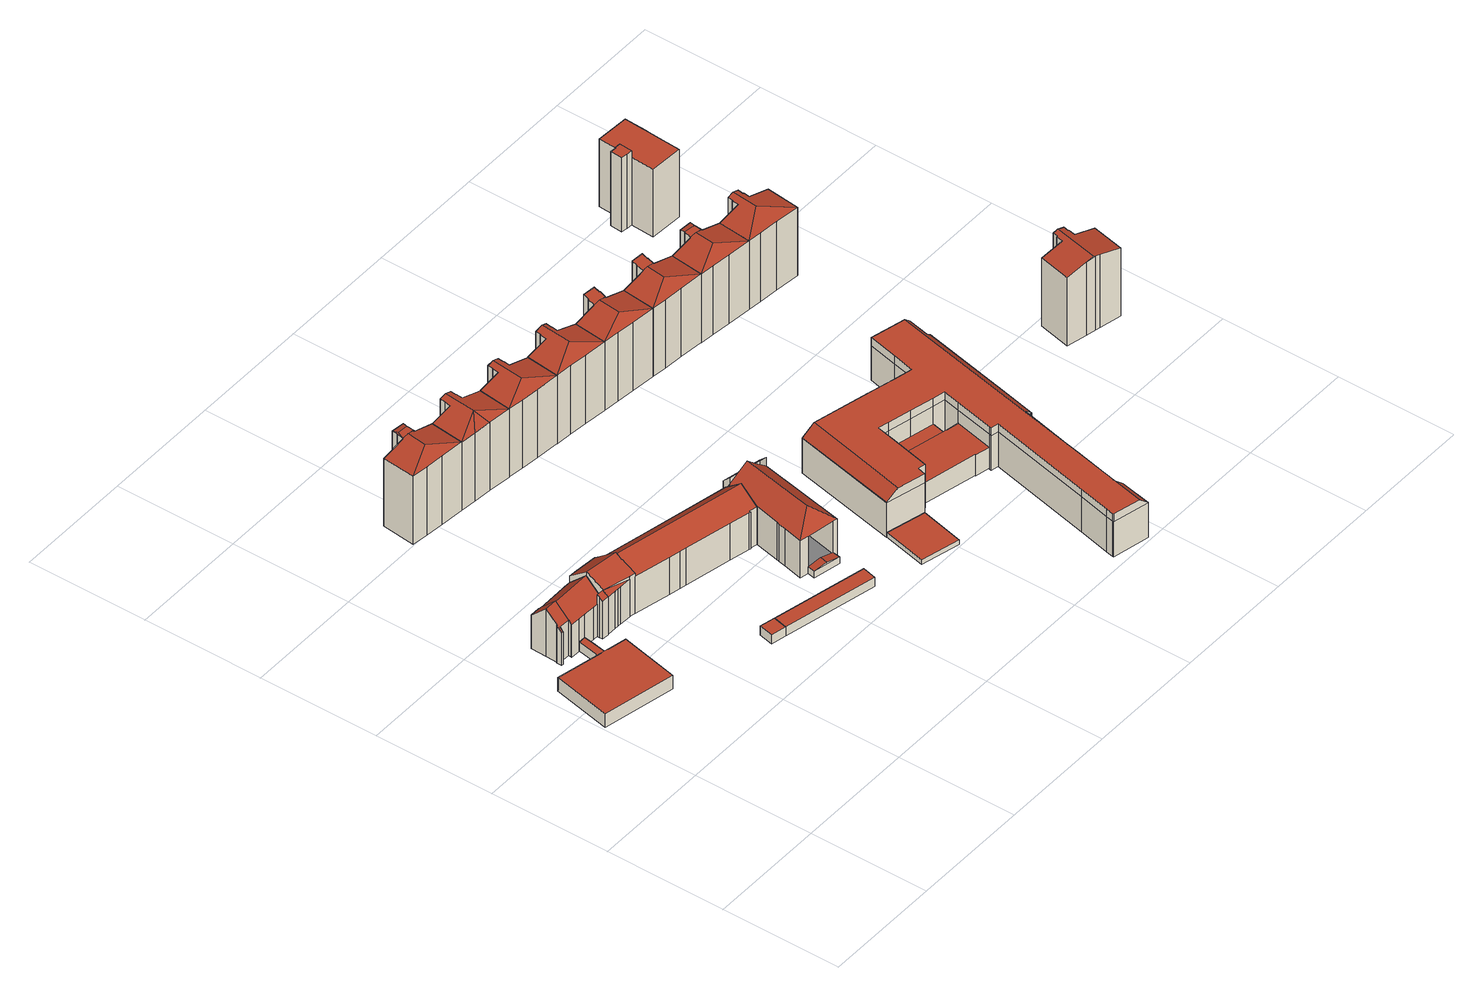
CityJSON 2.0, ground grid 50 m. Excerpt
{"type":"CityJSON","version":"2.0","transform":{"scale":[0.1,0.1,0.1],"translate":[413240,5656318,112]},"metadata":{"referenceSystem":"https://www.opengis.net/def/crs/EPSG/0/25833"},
"CityObjects":{
"building1":{"type":"Building","attributes":{"Gemeindeschluessel":14612000,"Geometrietyp2DReferenz":"3000","function":"31001_9998","roofType":"9999"},"children":["building1-1","building1-2"]},
"building1-1":{"type":"BuildingPart","attributes":{"Dachtyp_tdc":"tdcPolyFlatRoof","Dachneigung":0,"QualitaetDacherkennung":88,"Geometrietyp2DReferenz":"3000","measuredHeight":6.23,"roofType":"1000"},"parents":["building1"],"geometry":[{"type":"MultiSurface","lod":"2","boundaries":[[[0,1,2,3]],[[1,4,2]],[[5,6,7]],[[5,8,9,6]],[[8,10,11,9]],[[10,12,13,11]],[[12,0,3,13]],[[12,10,8,5,1,0]],[[3,2,6,9,11,13]]],"semantics":{"surfaces":[{"type":"WallSurface"},{"type":"RoofSurface"},{"type":"GroundSurface"}],"values":[0,0,0,0,0,0,0,1,2]}}]},
"building1-2":{"type":"BuildingPart","attributes":{"Dachtyp_tdc":"tdcPolyFlatRoof","Dachneigung":0,"QualitaetDacherkennung":39,"Geometrietyp2DReferenz":"3000","measuredHeight":4.02,"roofType":"1000"},"parents":["building1"],"geometry":[{"type":"MultiSurface","lod":"2","boundaries":[[[4,14,15,2]],[[14,16,17,15]],[[16,18,19,17]],[[18,20,21,19]],[[20,7,6,21]],[[7,20,18,16,14,4]],[[15,17,19,21,6,2]]],"semantics":{"surfaces":[{"type":"WallSurface"},{"type":"RoofSurface"},{"type":"GroundSurface"}],"values":[0,0,0,0,0,1,2]}}]},
"building2":{"type":"Building","attributes":{"Gemeindeschluessel":14612000,"Geometrietyp2DReferenz":"3000","function":"31001_9998","roofType":"9999"},"children":["building2-1","building2-2","building2-3"]},
"building2-1":{"type":"BuildingPart","attributes":{"Dachtyp_tdc":"tdcPolyFlatRoof","Dachneigung":32.62,"QualitaetDacherkennung":35,"Geometrietyp2DReferenz":"3000","measuredHeight":18.87,"roofType":"2100"},"parents":["building2"],"geometry":[{"type":"MultiSurface","lod":"2","boundaries":[[[22,23,24,25,26]],[[23,22,27,28,29]],[[30,31,32,26,25]],[[29,28,31,30,33]],[[28,27,32,31]],[[27,22,26,32]]],"semantics":{"surfaces":[{"type":"WallSurface"},{"type":"RoofSurface"},{"type":"GroundSurface"}],"values":[0,1,2,0,0,0]}}]},
"building2-2":{"type":"BuildingPart","attributes":{"Dachtyp_tdc":"tdcGableRoof","Dachneigung":44.81,"QualitaetDacherkennung":69,"Geometrietyp2DReferenz":"3000","measuredHeight":21.77,"roofType":"3100"},"parents":["building2"],"geometry":[{"type":"MultiSurface","lod":"2","boundaries":[[[34,35,36,37]],[[35,38,39,36]],[[38,40,41,39]],[[40,33,30,41]],[[24,42,43,25]],[[42,44,45,43]],[[44,46,47,45]],[[46,48,49,47]],[[48,50,51,49]],[[50,52,53,54,51]],[[55,56,57,58]],[[56,34,37,57]],[[59,52,50,48,46,44,42,24,33,40]],[[40,38,35,34,56,55,60,61,59]],[[37,36,39,41,30,25,43,45,47,49,51,54,62,63,58,57]]],"semantics":{"surfaces":[{"type":"WallSurface"},{"type":"RoofSurface"},{"type":"GroundSurface"}],"values":[0,0,0,0,0,0,0,0,0,0,0,0,1,1,2]}}]},
"building2-3":{"type":"BuildingPart","attributes":{"Dachtyp_tdc":"tdcGableRoof","Dachneigung":44.55,"QualitaetDacherkennung":84,"Geometrietyp2DReferenz":"3000","measuredHeight":21.76,"roofType":"3100"},"parents":["building2"],"geometry":[{"type":"MultiSurface","lod":"2","boundaries":[[[64,65,66,67]],[[65,68,69,66]],[[68,70,55,58,69]],[[53,71,72,54]],[[71,73,74,72]],[[73,75,76,74]],[[75,77,78,76]],[[77,79,80,78]],[[79,81,82,80]],[[81,83,84,82]],[[83,85,86,84]],[[85,87,88,86]],[[87,64,67,88]],[[83,81,79,77,75,73,71,53,89,61,90]],[[90,70,68,65,64,87,85,83]],[[67,66,69,58,63,62,54,72,74,76,78,80,82,84,86,88]]],"semantics":{"surfaces":[{"type":"WallSurface"},{"type":"RoofSurface"},{"type":"GroundSurface"}],"values":[0,0,0,0,0,0,0,0,0,0,0,0,0,1,1,2]}}]},
"building3":{"type":"Building","attributes":{"Dachtyp_tdc":"tdcPolyFlatRoof","Gemeindeschluessel":14612000,"Dachneigung":0,"QualitaetDacherkennung":81,"Geometrietyp2DReferenz":"3000","measuredHeight":3.97,"function":"31001_2000","roofType":"1000"},"geometry":[{"type":"Solid","lod":"2","boundaries":[[[[91,92,93,94]],[[92,95,96,93]],[[92,91,97,95]],[[96,98,94,93]],[[95,97,98,96]],[[97,91,94,98]]]],"semantics":{"surfaces":[{"type":"WallSurface"},{"type":"RoofSurface"},{"type":"GroundSurface"}],"values":[[0,0,1,2,0,0]]}}]},
"building4":{"type":"Building","attributes":{"Gemeindeschluessel":14612000,"Geometrietyp2DReferenz":"3000","function":"31001_2000","roofType":"9999"},"children":["building4-1","building4-2","building4-3"]},
"building4-1":{"type":"BuildingPart","attributes":{"Dachtyp_tdc":"tdcPolyFlatRoof","Dachneigung":41.12,"QualitaetDacherkennung":30,"Geometrietyp2DReferenz":"3000","measuredHeight":18.9,"roofType":"2100"},"parents":["building4"],"geometry":[{"type":"MultiSurface","lod":"2","boundaries":[[[99,100,101,102]],[[100,103,104,101]],[[103,105,106,104]],[[105,107,108,106]],[[107,109,110,108]],[[107,105,103,100,99,109]],[[110,102,101,104,106,108]]],"semantics":{"surfaces":[{"type":"WallSurface"},{"type":"RoofSurface"},{"type":"GroundSurface"}],"values":[0,0,0,0,0,1,2]}}]},
"building4-2":{"type":"BuildingPart","attributes":{"Dachtyp_tdc":"tdcGableRoof","Dachneigung":40.03,"QualitaetDacherkennung":63,"Geometrietyp2DReferenz":"3000","measuredHeight":23.28,"roofType":"3100"},"parents":["building4"],"geometry":[{"type":"MultiSurface","lod":"2","boundaries":[[[111,112,113,114]],[[112,115,116,113]],[[115,117,118,116]],[[117,119,120,118]],[[119,121,122,120]],[[121,123,124,122]],[[125,126,127,128]],[[126,129,130,127]],[[129,131,132,130]],[[131,133,134,132]],[[133,135,136,134]],[[135,137,138,136]],[[137,111,114,138]],[[133,131,129,126,125,139,140,141]],[[141,142,123,121,119,117,115,112,111,137,135,133]],[[114,113,116,118,120,122,124,143,144,128,127,130,132,134,136,138]]],"semantics":{"surfaces":[{"type":"WallSurface"},{"type":"RoofSurface"},{"type":"GroundSurface"}],"values":[0,0,0,0,0,0,0,0,0,0,0,0,0,1,1,2]}}]},
"building4-3":{"type":"BuildingPart","attributes":{"Dachtyp_tdc":"tdcGableRoof","Dachneigung":38.41,"QualitaetDacherkennung":21,"Geometrietyp2DReferenz":"3000","measuredHeight":23.49,"roofType":"3100"},"parents":["building4"],"geometry":[{"type":"MultiSurface","lod":"2","boundaries":[[[145,99,102]],[[146,147,148,110,109]],[[147,149,150,148]],[[149,151,152,150]],[[151,153,154,152]],[[153,155,125,128,154]],[[156,157,158,124,123]],[[157,145,102,158]],[[159,155,153,151,149,147]],[[147,146,145,157,156,142,160,140,159]],[[102,110,148,150,152,154,128,144,143,124,158]]],"semantics":{"surfaces":[{"type":"WallSurface"},{"type":"RoofSurface"},{"type":"GroundSurface"}],"values":[0,0,0,0,0,0,0,0,1,1,2]}}]},
"building5":{"type":"Building","attributes":{"Gemeindeschluessel":14612000,"Geometrietyp2DReferenz":"3000","function":"31001_9998","roofType":"9999"},"children":["building5-1","building5-2"]},
"building5-1":{"type":"BuildingPart","attributes":{"Dachtyp_tdc":"tdcFreeFormRoof","Dachneigung":13.96,"QualitaetDacherkennung":26,"Geometrietyp2DReferenz":"3000","measuredHeight":35.03,"roofType":"5000"},"parents":["building5"],"geometry":[{"type":"MultiSurface","lod":"2","boundaries":[[[161,162,163,164]],[[162,165,166,163]],[[165,167,168,166]],[[167,169,170,168]],[[169,171,172,170]],[[171,173,174,172]],[[173,175,176,174]],[[177,178,179]],[[180,164,181]],[[161,182,183,184,185,186,187]],[[185,175,177,175,173,171,169,186]],[[169,167,187,186]],[[167,165,162,161,187]],[[163,166,168,170,172,174,176,179,176,188,189,164]]],"semantics":{"surfaces":[{"type":"WallSurface"},{"type":"RoofSurface"},{"type":"GroundSurface"}],"values":[0,0,0,0,0,0,0,0,0,1,1,1,1,2]}}]},
"building5-2":{"type":"BuildingPart","attributes":{"Dachtyp_tdc":"tdcHipAndGableRoof","Dachneigung":16.38,"QualitaetDacherkennung":19,"Geometrietyp2DReferenz":"3000","measuredHeight":34.57,"roofType":"5000"},"parents":["building5"],"geometry":[{"type":"MultiSurface","lod":"2","boundaries":[[[178,190,191,179]],[[190,192,193,191]],[[192,194,195,193]],[[194,196,197,195]],[[196,198,199,197]],[[198,200,201,199]],[[200,181,164,201]],[[198,196,194,192,202]],[[192,190,178,203,204,184,205,202]],[[205,182,181,200,198,202]],[[189,188,176,179,191,193,195,197,199,201,164]]],"semantics":{"surfaces":[{"type":"WallSurface"},{"type":"RoofSurface"},{"type":"GroundSurface"}],"values":[0,0,0,0,0,0,0,1,1,1,2]}}]},
"building6":{"type":"Building","attributes":{"Dachtyp_tdc":"tdcPolyFlatRoof","Gemeindeschluessel":14612000,"Dachneigung":0,"QualitaetDacherkennung":83,"Geometrietyp2DReferenz":"3000","measuredHeight":4.12,"function":"31001_2000","roofType":"1000"},"geometry":[{"type":"Solid","lod":"2","boundaries":[[[[206,92,207,208]],[[92,91,209,207]],[[91,210,211,209]],[[210,206,208,211]],[[210,91,92,206]],[[208,207,209,211]]]],"semantics":{"surfaces":[{"type":"WallSurface"},{"type":"RoofSurface"},{"type":"GroundSurface"}],"values":[[0,0,0,0,1,2]]}}]},
"building7":{"type":"Building","attributes":{"Dachtyp_tdc":"tdcFreeFormRoof","Gemeindeschluessel":14612000,"Dachneigung":15.17,"QualitaetDacherkennung":20,"Geometrietyp2DReferenz":"3000","measuredHeight":34.62,"function":"31001_9998","roofType":"5000"},"geometry":[{"type":"Solid","lod":"2","boundaries":[[[[212,213,191,193]],[[214,215,216]],[[214,217,215]],[[217,214,212]],[[216,218,219,220,221,222,223,214]],[[214,223,224,225,226,213,212]],[[222,224,223]],[[191,227,228,229,230,231,232,233,234,235,236,237,193]],[[215,217,237,236]],[[217,212,193,237]],[[213,226,227,191]],[[226,225,228,227]],[[225,224,229,228]],[[224,222,230,229]],[[222,221,231,230]],[[221,220,232,231]],[[220,219,233,232]],[[219,218,234,233]],[[218,216,235,234]],[[216,215,236,235]]]],"semantics":{"surfaces":[{"type":"WallSurface"},{"type":"RoofSurface"},{"type":"GroundSurface"}],"values":[[0,1,1,1,1,1,0,2,0,0,0,0,0,0,0,0,0,0,0,0]]}}]},
"building8":{"type":"Building","attributes":{"Gemeindeschluessel":14612000,"Geometrietyp2DReferenz":"3000","function":"31001_2000","roofType":"9999"},"children":["building8-1","building8-2","building8-3"]},
"building8-1":{"type":"BuildingPart","attributes":{"Dachtyp_tdc":"tdcGableRoof","Dachneigung":10.01,"QualitaetDacherkennung":18,"Geometrietyp2DReferenz":"3000","measuredHeight":4.12,"roofType":"3100"},"parents":["building8"],"geometry":[{"type":"MultiSurface","lod":"2","boundaries":[[[238,239,240,241]],[[239,242,243,240]],[[242,244,245,243]],[[242,246,247,244]],[[238,247,246,239]],[[246,242,239]],[[245,241,240,243]]],"semantics":{"surfaces":[{"type":"WallSurface"},{"type":"RoofSurface"},{"type":"GroundSurface"}],"values":[0,0,0,1,1,0,2]}}]},
"building8-2":{"type":"BuildingPart","attributes":{"Dachtyp_tdc":"tdcHipAndGableRoof","Dachneigung":38.01,"QualitaetDacherkennung":53,"Geometrietyp2DReferenz":"3000","measuredHeight":23.88,"roofType":"5000"},"parents":["building8"],"geometry":[{"type":"MultiSurface","lod":"2","boundaries":[[[248,249,136,250]],[[249,251,132,136]],[[251,252,253,132]],[[254,255,256,257]],[[255,258,241,256]],[[258,238,241]],[[259,245,244]],[[259,260,261,245]],[[260,262,263,261]],[[262,264,265,263]],[[264,248,250,265]],[[260,259,258,255,266]],[[255,254,267,268,266]],[[268,269,252,251,249,248,264,262,260,266]],[[250,136,132,253,270,257,256,241,245,261,263,265]]],"semantics":{"surfaces":[{"type":"WallSurface"},{"type":"RoofSurface"},{"type":"GroundSurface"}],"values":[0,0,0,0,0,0,0,0,0,0,0,1,1,1,2]}}]},
"building8-3":{"type":"BuildingPart","attributes":{"Dachtyp_tdc":"tdcPolyFlatRoof","Dachneigung":47.23,"QualitaetDacherkennung":38,"Geometrietyp2DReferenz":"3000","measuredHeight":20.77,"roofType":"2100"},"parents":["building8"],"geometry":[{"type":"MultiSurface","lod":"2","boundaries":[[[271,272,273,253,252]],[[272,274,275,273]],[[274,276,254,257,275]],[[276,274,272,271,269,277,267]],[[253,273,275,257,270]]],"semantics":{"surfaces":[{"type":"WallSurface"},{"type":"RoofSurface"},{"type":"GroundSurface"}],"values":[0,0,0,1,2]}}]},
"building9":{"type":"Building","attributes":{"Dachtyp_tdc":"tdcFreeFormRoof","Gemeindeschluessel":14612000,"Dachneigung":15.17,"QualitaetDacherkennung":20,"Geometrietyp2DReferenz":"3000","measuredHeight":34.47,"function":"31001_9998","roofType":"5000"},"geometry":[{"type":"Solid","lod":"2","boundaries":[[[[278,279,280,281]],[[279,282,283,280]],[[282,284,285,283]],[[284,286,287,285]],[[286,288,289,287]],[[288,290,291,289]],[[290,292,293,291]],[[292,294,295,293]],[[294,296,297,295]],[[296,298,299,297]],[[298,300,301,299]],[[302,303,304,278,305]],[[303,300,298,296,294,292,290,306,304]],[[304,306,288,286,284,282,279,278]],[[290,288,306]],[[302,300,303]],[[301,307,308,281,280,283,285,287,289,291,293,295,297,299]],[[300,302,307,301]],[[302,305,308,307]],[[305,278,281,308]]]],"semantics":{"surfaces":[{"type":"WallSurface"},{"type":"RoofSurface"},{"type":"GroundSurface"}],"values":[[0,0,0,0,0,0,0,0,0,0,0,1,1,1,0,0,2,0,0,0]]}}]},
"building10":{"type":"Building","attributes":{"name":"Berufliches Schulzentrum für Technik Gustav Anton Zeuner Dresden","Dachtyp_tdc":"tdcPolyFlatRoof","Gemeindeschluessel":14612000,"Dachneigung":0,"QualitaetDacherkennung":23,"Geometrietyp2DReferenz":"3000","measuredHeight":2.13,"function":"31001_3021","roofType":"1000"},"geometry":[{"type":"Solid","lod":"2","boundaries":[[[[309,310,311,312]],[[310,313,314,311]],[[313,315,316,314]],[[315,309,312,316]],[[315,313,310,309]],[[312,311,314,316]]]],"semantics":{"surfaces":[{"type":"WallSurface"},{"type":"RoofSurface"},{"type":"GroundSurface"}],"values":[[0,0,0,0,1,2]]}}]},
"building11":{"type":"Building","attributes":{"Dachtyp_tdc":"tdcFreeFormRoof","Gemeindeschluessel":14612000,"Dachneigung":15.79,"QualitaetDacherkennung":19,"Geometrietyp2DReferenz":"3000","measuredHeight":34.88,"function":"31001_9998","roofType":"5000"},"geometry":[{"type":"Solid","lod":"2","boundaries":[[[[317,318,319,320]],[[318,321,322,319]],[[321,323,324,322]],[[323,325,326,324]],[[325,327,328,326]],[[327,329,330,328]],[[329,331,332,330]],[[331,333,334,332]],[[333,335,336,334]],[[335,337,338,336]],[[337,339,340,338]],[[339,341,342,340]],[[341,343,344,342]],[[343,317,320,344]],[[341,345,346,317,343]],[[345,339,337,335,333,331,329,347,346]],[[346,347,327,325,323,321,318,317]],[[329,327,347]],[[341,339,345]],[[320,319,322,324,326,328,330,332,334,336,338,340,342,344]]]],"semantics":{"surfaces":[{"type":"WallSurface"},{"type":"RoofSurface"},{"type":"GroundSurface"}],"values":[[0,0,0,0,0,0,0,0,0,0,0,0,0,0,1,1,1,0,0,2]]}}]},
"building12":{"type":"Building","attributes":{"name":"Berufliches Schulzentrum für Technik Gustav Anton Zeuner Dresden","Dachtyp_tdc":"tdcFreeFormRoof","Gemeindeschluessel":14612000,"Dachneigung":0.779,"QualitaetDacherkennung":14,"Geometrietyp2DReferenz":"3000","measuredHeight":20.13,"function":"31001_3021","roofType":"5000"},"geometry":[{"type":"Solid","lod":"2","boundaries":[[[[348,349,350,351]],[[351,350,352,353]],[[353,352,354,355]],[[355,354,356,357]],[[357,356,358,359]],[[359,358,360,361,362]],[[363,364,365,366]],[[362,361,367,368]],[[368,367,369,370]],[[370,369,371]],[[372,373,374]],[[374,373,375,376]],[[376,375,377,378]],[[378,377,379,380]],[[380,379,381,382]],[[382,381,383,384]],[[384,383,385,386]],[[386,385,387,388]],[[388,387,364,363]],[[389,390,391,392]],[[393,394,395,396,397,398,399,400,401,402,403,404,405,406,407,408,409,410,411,412,413,414,415,416,417,418,419,420,421,422,423,424,425,426,427,428,429,430,431,432,433,434,435,436,437,438,439,440,441,442]],[[371,372,394,393]],[[372,374,395,394]],[[374,376,396,395]],[[376,378,397,396]],[[378,380,398,397]],[[380,382,399,398]],[[382,384,400,399]],[[384,386,401,400]],[[386,388,402,401]],[[388,363,403,402]],[[363,366,404,403]],[[366,443,405,404]],[[443,444,406,405]],[[444,445,407,406]],[[445,446,408,407]],[[446,447,409,408]],[[447,448,410,409]],[[448,449,411,410]],[[449,450,412,411]],[[450,451,413,412]],[[451,452,414,413]],[[452,453,415,414]],[[453,454,416,415]],[[454,455,417,416]],[[455,456,418,417]],[[456,457,419,418]],[[457,458,420,419]],[[458,459,421,420]],[[459,460,422,421]],[[460,389,423,422]],[[389,392,424,423]],[[392,461,425,424]],[[461,462,426,425]],[[462,463,427,426]],[[463,464,428,427]],[[464,465,429,428]],[[465,466,430,429]],[[466,467,431,430]],[[467,468,432,431]],[[468,469,433,432]],[[469,348,434,433]],[[348,351,435,434]],[[351,353,436,435]],[[353,355,437,436]],[[355,357,438,437]],[[357,359,439,438]],[[359,362,440,439]],[[362,368,441,440]],[[368,370,442,441]],[[370,371,393,442]],[[470,471,391,390]],[[364,387,385,383,381,379,377,375,373,372,371,369,367,361,360,472,365]],[[358,356,354,352,350,349,473,474,475,476,477,478,479,480,481,471,470,482,483,484,485,486,487,488,489,490,491,492,493,494,495,496,497,498,499,472,360]],[[443,499,498,444]],[[366,365,472,499,443]],[[444,498,497,445]],[[445,497,496,446]],[[446,496,495,447]],[[447,495,494,448]],[[448,494,493,449]],[[449,493,492,450]],[[450,492,491,451]],[[451,491,490,452]],[[452,490,489,453]],[[453,489,488,454]],[[454,488,487,455]],[[455,487,486,456]],[[456,486,485,457]],[[457,485,484,458]],[[458,484,483,459]],[[459,483,482,460]],[[460,482,470,390,389]],[[461,481,480,462]],[[392,391,471,481,461]],[[462,480,479,463]],[[463,479,478,464]],[[464,478,477,465]],[[465,477,476,466]],[[466,476,475,467]],[[467,475,474,468]],[[468,474,473,469]],[[469,473,349,348]]]],"semantics":{"surfaces":[{"type":"WallSurface"},{"type":"GroundSurface"},{"type":"RoofSurface"}],"values":[[0,0,0,0,0,0,0,0,0,0,0,0,0,0,0,0,0,0,0,0,1,0,0,0,0,0,0,0,0,0,0,0,0,0,0,0,0,0,0,0,0,0,0,0,0,0,0,0,0,0,0,0,0,0,0,0,0,0,0,0,0,0,0,0,0,0,0,0,0,0,0,2,2,2,0,0,0,0,0,0,0,0,0,0,0,0,0,0,0,0,0,0,0,0,0,0,0,0,0,0,0,0,0]]}}]},
"building13":{"type":"Building","attributes":{"name":"Berufliches Schulzentrum für Technik Gustav Anton Zeuner Dresden","Gemeindeschluessel":14612000,"Geometrietyp2DReferenz":"3000","function":"31001_3021","roofType":"9999"},"children":["building13-1","building13-2"]},
"building13-1":{"type":"BuildingPart","attributes":{"Dachtyp_tdc":"tdcPolyFlatRoof","Dachneigung":0,"QualitaetDacherkennung":57,"Geometrietyp2DReferenz":"3000","measuredHeight":7.46,"roofType":"1000"},"parents":["building13"],"geometry":[{"type":"MultiSurface","lod":"2","boundaries":[[[500,501,502,503]],[[501,504,505,502]],[[504,506,507,505]],[[506,508,509,507]],[[508,506,504,501,500]],[[502,505,507,509,503]]],"semantics":{"surfaces":[{"type":"WallSurface"},{"type":"RoofSurface"},{"type":"GroundSurface"}],"values":[0,0,0,0,1,2]}}]},
"building13-2":{"type":"BuildingPart","attributes":{"Dachtyp_tdc":"tdcPolyFlatRoof","Dachneigung":0,"QualitaetDacherkennung":41,"Geometrietyp2DReferenz":"3000","measuredHeight":9.49,"roofType":"1000"},"parents":["building13"],"geometry":[{"type":"MultiSurface","lod":"2","boundaries":[[[510,509,508]],[[510,511,512,509]],[[511,513,514,512]],[[513,515,516,514]],[[515,517,518,516]],[[517,519,520,518]],[[519,521,522,520]],[[521,523,503,522]],[[523,500,503]],[[521,519,517,515,513,511,510,523]],[[509,512,514,516,518,520,522,503]]],"semantics":{"surfaces":[{"type":"WallSurface"},{"type":"RoofSurface"},{"type":"GroundSurface"}],"values":[0,0,0,0,0,0,0,0,0,1,2]}}]},
"building14":{"type":"Building","attributes":{"Gemeindeschluessel":14612000,"Geometrietyp2DReferenz":"3000","function":"31001_9998","roofType":"9999"},"children":["building14-1","building14-2"]},
"building14-1":{"type":"BuildingPart","attributes":{"Dachtyp_tdc":"tdcHipAndGableRoof","Dachneigung":15.45,"QualitaetDacherkennung":21,"Geometrietyp2DReferenz":"3000","measuredHeight":34.57,"roofType":"5000"},"parents":["building14"],"geometry":[{"type":"MultiSurface","lod":"2","boundaries":[[[524,525,526,527]],[[525,528,529,526]],[[528,530,531,529]],[[530,532,533,531]],[[532,534,535,533]],[[534,339,340,535]],[[339,337,338,340]],[[337,536,537,338]],[[339,534,532,530,538]],[[530,528,525,524,539,540,538]],[[540,541,536,337,339,538]],[[542,527,526,529,531,533,535,340,338,537]]],"semantics":{"surfaces":[{"type":"WallSurface"},{"type":"RoofSurface"},{"type":"GroundSurface"}],"values":[0,0,0,0,0,0,0,0,1,1,1,2]}}]},
"building14-2":{"type":"BuildingPart","attributes":{"Dachtyp_tdc":"tdcPolyFlatRoof","Dachneigung":15.98,"QualitaetDacherkennung":35,"Geometrietyp2DReferenz":"3000","measuredHeight":35.61,"roofType":"2100"},"parents":["building14"],"geometry":[{"type":"MultiSurface","lod":"2","boundaries":[[[543,544,545,546,547]],[[544,548,549,545]],[[548,550,551,549]],[[550,552,553,551]],[[552,554,555,553]],[[554,556,557,555]],[[556,558,524,527,557]],[[559,536,537,536]],[[541,560,539,558,556,554,552,550,548,544,543,559]],[[546,545,549,551,553,555,557,527,542,546,537]]],"semantics":{"surfaces":[{"type":"WallSurface"},{"type":"RoofSurface"},{"type":"GroundSurface"}],"values":[0,0,0,0,0,0,0,0,1,2]}}]},
"building15":{"type":"Building","attributes":{"Gemeindeschluessel":14612000,"Geometrietyp2DReferenz":"3000","function":"31001_9998","roofType":"9999"},"children":["building15-1","building15-2"]},
"building15-1":{"type":"BuildingPart","attributes":{"Dachtyp_tdc":"tdcHipAndGableRoof","Dachneigung":14.46,"QualitaetDacherkennung":18,"Geometrietyp2DReferenz":"3000","measuredHeight":34.59,"roofType":"5000"},"parents":["building15"],"geometry":[{"type":"MultiSurface","lod":"2","boundaries":[[[561,562,563,564]],[[562,565,566,563]],[[565,567,568,566]],[[567,569,570,568]],[[569,571,572,570]],[[571,573,574,572]],[[573,575,576,574]],[[571,569,567,565,577]],[[565,562,561,578,579,577]],[[579,580,575,573,571,577]],[[581,564,563,566,568,570,572,574,576]]],"semantics":{"surfaces":[{"type":"WallSurface"},{"type":"RoofSurface"},{"type":"GroundSurface"}],"values":[0,0,0,0,0,0,0,1,1,1,2]}}]},
"building15-2":{"type":"BuildingPart","attributes":{"Dachtyp_tdc":"tdcPolyFlatRoof","Dachneigung":15.99,"QualitaetDacherkennung":32,"Geometrietyp2DReferenz":"3000","measuredHeight":35.57,"roofType":"2100"},"parents":["building15"],"geometry":[{"type":"MultiSurface","lod":"2","boundaries":[[[582,583,584,585]],[[583,586,587,584]],[[586,588,589,590,587]],[[591,561,564,561]],[[592,593,594,576,575]],[[593,595,596,594]],[[595,597,598,596]],[[597,582,585,598]],[[597,595,593,592,580,599,578,591,588,586,583,582]],[[585,584,587,590,564,590,581,576,594,596,598]]],"semantics":{"surfaces":[{"type":"WallSurface"},{"type":"RoofSurface"},{"type":"GroundSurface"}],"values":[0,0,0,0,0,0,0,0,1,2]}}]},
"building16":{"type":"Building","attributes":{"Gemeindeschluessel":14612000,"Geometrietyp2DReferenz":"3000","function":"31001_9998","roofType":"9999"},"children":["building16-1","building16-2"]},
"building16-1":{"type":"BuildingPart","attributes":{"Dachtyp_tdc":"tdcHipAndGableRoof","Dachneigung":15.5,"QualitaetDacherkennung":19,"Geometrietyp2DReferenz":"3000","measuredHeight":34.56,"roofType":"5000"},"parents":["building16"],"geometry":[{"type":"MultiSurface","lod":"2","boundaries":[[[600,601,602,603]],[[601,604,605,602]],[[604,606,607,605]],[[606,608,609,607]],[[608,610,611,609]],[[610,612,613,611]],[[612,614,615,613]],[[610,608,606,604,616]],[[604,601,600,617,618,619,616]],[[619,620,614,612,610,616]],[[621,622,603,602,605,607,609,611,613,615]]],"semantics":{"surfaces":[{"type":"WallSurface"},{"type":"RoofSurface"},{"type":"GroundSurface"}],"values":[0,0,0,0,0,0,0,1,1,1,2]}}]},
"building16-2":{"type":"BuildingPart","attributes":{"Dachtyp_tdc":"tdcFreeFormRoof","Dachneigung":12.66,"QualitaetDacherkennung":27,"Geometrietyp2DReferenz":"3000","measuredHeight":34.98,"roofType":"5000"},"parents":["building16"],"geometry":[{"type":"MultiSurface","lod":"2","boundaries":[[[623,624,625,626]],[[624,627,628,625]],[[627,629,630,628]],[[629,631,632,630]],[[631,633,634,632]],[[633,635,600,603,634]],[[636,637,638,615,614]],[[637,623,626,638]],[[639,635,633,631,629,640]],[[629,627,624,623,637,640]],[[637,636,620,641,618,639,640]],[[626,625,628,630,632,634,603,622,621,615,638]]],"semantics":{"surfaces":[{"type":"WallSurface"},{"type":"RoofSurface"},{"type":"GroundSurface"}],"values":[0,0,0,0,0,0,0,0,1,1,1,2]}}]},
"building17":{"type":"Building","attributes":{"Dachtyp_tdc":"tdcFreeFormRoof","Gemeindeschluessel":14612000,"Dachneigung":15.07,"QualitaetDacherkennung":18,"Geometrietyp2DReferenz":"3000","measuredHeight":34.58,"function":"31001_9998","roofType":"5000"},"geometry":[{"type":"Solid","lod":"2","boundaries":[[[[642,643,644,645]],[[643,646,647,644]],[[646,648,649,647]],[[648,650,651,649]],[[650,652,605,651]],[[652,653,602,605]],[[653,654,655,602]],[[654,656,657,655]],[[656,658,659,657]],[[658,660,661,659]],[[660,662,663,661]],[[648,646,664,652,650]],[[662,665,666,663]],[[665,667,668,666]],[[667,642,645,668]],[[646,643,642,667,665,662,669,664]],[[664,669,660,658,656,654,653,652]],[[662,660,669]],[[663,666,668,645,644,647,649,651,605,602,655,657,659,661]]]],"semantics":{"surfaces":[{"type":"WallSurface"},{"type":"RoofSurface"},{"type":"GroundSurface"}],"values":[[0,0,0,0,0,0,0,0,0,0,0,1,0,0,0,1,1,0,2]]}}]},
"building18":{"type":"Building","attributes":{"Gemeindeschluessel":14612000,"Geometrietyp2DReferenz":"3000","function":"31001_9998","roofType":"9999"},"children":["building18-1","building18-2"]},
"building18-1":{"type":"BuildingPart","attributes":{"Dachtyp_tdc":"tdcPolyFlatRoof","Dachneigung":0,"QualitaetDacherkennung":67,"Geometrietyp2DReferenz":"3000","measuredHeight":33.84,"roofType":"1000"},"parents":["building18"],"geometry":[{"type":"MultiSurface","lod":"2","boundaries":[[[670,671,672,673]],[[671,674,675,672]],[[674,676,677,675]],[[676,678,677]],[[679,680,681]],[[679,682,683,680]],[[682,684,685,683]],[[684,686,687,685]],[[686,670,673,687]],[[686,684,682,679,676,674,671,670]],[[673,672,675,677,680,683,685,687]]],"semantics":{"surfaces":[{"type":"WallSurface"},{"type":"RoofSurface"},{"type":"GroundSurface"}],"values":[0,0,0,0,0,0,0,0,0,1,2]}}]},
"building18-2":{"type":"BuildingPart","attributes":{"Dachtyp_tdc":"tdcPolyFlatRoof","Dachneigung":0,"QualitaetDacherkennung":65,"Geometrietyp2DReferenz":"3000","measuredHeight":30.89,"roofType":"1000"},"parents":["building18"],"geometry":[{"type":"MultiSurface","lod":"2","boundaries":[[[678,688,689,677]],[[688,690,691,689]],[[690,692,693,691]],[[692,694,695,693]],[[694,696,697,695]],[[696,698,699,697]],[[698,700,701,699]],[[700,702,703,701]],[[702,681,680,703]],[[702,700,698,696,694,692,690,688,678,681]],[[677,689,691,693,695,697,699,701,703,680]]],"semantics":{"surfaces":[{"type":"WallSurface"},{"type":"RoofSurface"},{"type":"GroundSurface"}],"values":[0,0,0,0,0,0,0,0,0,1,2]}}]},
"building19":{"type":"Building","attributes":{"Dachtyp_tdc":"tdcFreeFormRoof","Gemeindeschluessel":14612000,"Dachneigung":13.9,"QualitaetDacherkennung":13,"Geometrietyp2DReferenz":"3000","measuredHeight":34.22,"function":"31001_9998","roofType":"5000"},"geometry":[{"type":"Solid","lod":"2","boundaries":[[[[704,705,706,707]],[[705,708,709,706]],[[708,710,711,709]],[[710,712,713,711]],[[712,714,715,713]],[[714,716,717,715]],[[718,719,720,721]],[[719,722,723,720]],[[722,724,725,723]],[[724,726,727,725]],[[726,728,729,727]],[[728,730,731,729]],[[730,704,707,731]],[[732,730,728,726,724,722,719,718,733]],[[714,712,710,708,705,704,732,733,734,716]],[[718,734,733]],[[704,730,732]],[[707,706,709,711,713,715,717,735,721,720,723,725,727,729,731]],[[716,734,735,717]],[[734,718,721,735]]]],"semantics":{"surfaces":[{"type":"WallSurface"},{"type":"RoofSurface"},{"type":"GroundSurface"}],"values":[[0,0,0,0,0,0,0,0,0,0,0,0,0,1,1,0,0,2,0,0]]}}]}
},
"vertices":[
[60,1139,72],[253,1098,72],[253,1098,10],[60,1139,10],[253,1098,50],[284,1091,72],[284,1091,10],[284,1091,50],[362,1075,72],[362,1075,10],[309,831,72],[309,831,10],[8,895,72],[8,895,10],
[272,1208,50],[272,1208,10],[303,1208,50],[303,1208,10],[298,1174,50],[298,1174,10],[288,1113,50],[288,1113,10],
[372,1198,192],[372,1206,197],[372,1206,154],[372,1206,8],[372,1198,8],[372,1182,181],[401,1181,181],[402,1205,197],[402,1205,8],[401,1181,8],[372,1182,8],[402,1205,154],
[338,1352,154],[376,1352,154],[376,1352,8],[338,1352,8],[405,1351,154],[405,1351,8],[403,1278,226],[403,1278,8],[351,1206,155],[351,1206,8],[303,1208,155],[303,1208,8],[272,1208,156],[272,1208,8],[232,1209,157],[232,1209,8],[232,1212,160],[232,1212,8],[232,1224,172],[232,1224,169],[232,1224,8],[236,1348,158],[338,1349,157],[338,1349,8],[236,1348,8],[234,1279,226],[234,1281,224],[234,1280,225],[234,1279,8],[234,1281,8],
[188,1351,158],[230,1351,157],[230,1351,8],[188,1351,8],[230,1348,160],[230,1348,8],[236,1348,160],[186,1225,170],[186,1225,8],[185,1213,158],[185,1213,8],[185,1211,156],[185,1211,8],[177,1211,156],[177,1211,8],[178,1233,178],[178,1233,8],[181,1233,178],[181,1233,8],[182,1282,226],[182,1282,8],[184,1349,159],[184,1349,8],[188,1349,160],[188,1349,8],[234,1279,224],[234,1281,226],
[779,749,50],[765,689,50],[765,689,10],[779,749,10],[702,703,50],[702,703,10],[716,763,50],[716,763,10],
[519,1178,180],[470,1179,180],[470,1179,10],[519,1178,10],[457,1180,180],[457,1180,10],[441,1180,180],[441,1180,10],[401,1181,180],[401,1181,10],[402,1203,199],[402,1203,10],
[1054,1062,178],[1048,1063,178],[1048,1063,10],[1054,1062,10],[964,1082,178],[964,1082,10],[770,1124,179],[770,1124,10],[743,1129,179],[743,1129,10],[696,1140,179],[696,1140,10],[545,1173,180],[545,1173,10],[543,1324,183],[778,1273,184],[778,1273,10],[543,1324,10],[882,1251,184],[882,1251,10],[1101,1204,184],[1101,1204,10],[1094,1132,243],[1094,1132,10],[1086,1058,180],[1086,1058,10],[1055,1065,181],[1055,1065,10],[544,1257,237],[544,1252,242],[544,1250,243],[544,1237,233],[544,1250,10],[544,1257,10],
[519,1178,194],[402,1203,201],[403,1275,245],[403,1275,10],[405,1351,185],[405,1351,10],[445,1350,182],[445,1350,10],[543,1346,175],[543,1346,10],[543,1324,193],[545,1173,193],[521,1178,194],[521,1178,10],[544,1257,245],[544,1250,240],
[485,2133,347],[488,2160,346],[488,2160,3],[485,2133,3],[489,2160,348],[489,2160,3],[492,2183,347],[492,2183,3],[544,2177,347],[544,2177,3],[541,2154,347],[541,2154,3],[543,2154,345],[543,2154,3],[540,2127,345],[540,2127,3],[541,2127,345],[541,2127,341],[541,2127,3],[485,2133,346],[485,2133,341],[507,2131,347],[512,2130,347],[518,2130,347],[539,2128,347],[534,2153,353],[493,2157,353],[539,2128,3],[512,2130,3],
[632,2118,317],[632,2118,3],[617,1979,317],[617,1979,3],[520,1989,315],[520,1989,3],[445,1997,314],[445,1997,3],[377,2005,313],[377,2005,3],[391,2143,313],[391,2143,3],[503,2049,349],[540,2127,341],[539,2128,342],[512,2130,349],
[1158,603,50],[765,689,9],[1158,603,9],[779,749,9],[1172,661,50],[1172,661,9],
[617,1979,316],[632,2118,316],[744,2024,349],[759,1965,316],[855,1954,315],[685,1972,316],[870,2092,315],[780,2101,341],[783,2128,341],[780,2128,342],[782,2152,342],[757,2154,349],[729,2157,341],[727,2134,341],[723,2108,341],[723,2108,3],[727,2134,3],[729,2157,3],[782,2152,3],[780,2128,3],[783,2128,3],[780,2101,3],[870,2092,3],[855,1954,3],[759,1965,3],[685,1972,3],
[1184,802,40],[1178,770,40],[1178,770,10],[1184,802,10],[1065,794,40],[1065,794,10],[1071,826,40],[1071,826,10],[1119,782,51],[1126,814,51],
[1064,956,181],[1086,1058,183],[1064,956,10],[1101,1204,173],[1118,1200,187],[1118,1200,10],[1279,1166,178],[1200,798,185],[1200,798,10],[1279,1166,10],[1184,802,184],[1071,826,180],[1037,833,179],[1037,833,10],[1054,912,181],[1054,912,10],[1061,942,181],[1061,942,10],[1136,878,249],[1232,1176,217],[1195,1184,249],[1156,1192,217],[1195,1184,10],
[1118,1200,217],[1125,1233,181],[1125,1233,10],[1286,1199,182],[1286,1199,10],[1279,1166,217],[1195,1184,217],
[855,1954,316],[870,2092,316],[870,2092,4],[855,1954,4],[961,2082,341],[961,2082,4],[964,2109,341],[964,2109,4],[966,2109,341],[966,2109,4],[968,2132,341],[968,2132,4],[1019,2127,341],[1019,2127,4],[1017,2104,341],[1017,2104,4],[1019,2103,341],[1019,2103,4],[1016,2076,341],[1016,2076,4],[1109,2067,315],[1109,2067,4],[1095,1929,315],[1095,1929,4],[997,1939,315],[1094,1929,315],[981,1996,348],[922,1947,315],[995,2129,348],[997,1939,4],[922,1947,4],
[1550,685,30],[1508,505,30],[1508,505,9],[1550,685,9],[1347,544,30],[1347,544,9],[1387,726,30],[1387,726,9],
[1095,1929,316],[1109,2067,316],[1109,2067,3],[1095,1929,3],[1200,2057,342],[1200,2057,3],[1203,2084,342],[1203,2084,3],[1205,2084,343],[1205,2084,3],[1208,2108,343],[1208,2108,3],[1260,2102,346],[1260,2102,3],[1257,2078,346],[1257,2078,3],[1259,2078,345],[1259,2078,3],[1256,2051,345],[1256,2051,3],[1347,2041,316],[1347,2041,3],[1333,1904,316],[1333,1904,3],[1238,1914,316],[1238,1914,3],[1164,1922,316],[1164,1922,3],[1332,1904,316],[1227,1978,352],[1240,2104,352],
[1870,1075,166],[1870,1075,203],[1873,1074,203],[1873,1074,166],[1877,1073,203],[1877,1073,166],[1963,1055,202],[1963,1055,166],[1982,1143,202],[1982,1143,166],[2010,1267,202],[2010,1267,166],[2158,1234,200],[2179,1229,181],[2179,1229,166],[1960,140,166],[1960,140,167],[1932,10,167],[1932,10,166],[2159,1140,182],[2159,1140,166],[2175,1137,169],[2175,1137,166],[2098,768,166],[2064,614,166],[2063,615,167],[2063,615,166],[2034,621,192],[2034,621,166],[2032,610,192],[2032,610,166],[2031,606,192],[2031,606,166],[1983,405,196],[1983,405,166],[1969,343,196],[1969,343,166],[1925,148,197],[1925,148,166],[1931,146,192],[1931,146,166],[1387,726,166],[1387,726,167],[1481,1162,167],[1481,1162,166],[2098,768,7],[2064,614,7],[2063,615,7],[2034,621,7],[2032,610,7],[2031,606,7],[1983,405,7],[1969,343,7],[1925,148,7],[1931,146,7],[1960,140,7],[1932,10,7],[1780,44,7],[1780,47,7],[1787,78,7],[1817,210,7],[1915,645,7],[1884,652,7],[1885,660,7],[1921,822,7],[1937,893,7],[1885,904,7],[1787,926,7],[1691,948,7],[1645,958,7],[1629,887,7],[1593,728,7],[1590,714,7],[1559,721,7],[1550,685,7],[1387,726,7],[1481,1162,7],[1770,1097,7],[1773,1096,7],[1776,1096,7],[1779,1095,7],[1782,1094,7],[1788,1093,7],[1858,1077,7],[1863,1076,7],[1866,1076,7],[1870,1075,7],[1873,1074,7],[1877,1073,7],[1963,1055,7],[1982,1143,7],[2010,1267,7],[2179,1229,7],[2159,1140,7],[2175,1137,7],[1780,44,166],[1780,47,166],[1787,78,166],[1817,210,166],[1915,645,166],[1884,652,166],[1885,660,166],[1921,822,166],[1937,893,166],[1885,904,166],[1787,926,166],[1691,948,166],[1645,958,166],[1629,887,166],[1593,728,166],[1590,714,166],[1559,721,166],[1550,685,166],[1770,1097,166],[1773,1096,166],[1776,1096,166],[1779,1095,166],[1782,1094,166],[1788,1093,166],[1858,1077,166],[1863,1076,166],[1866,1076,166],[1436,713,208],[1531,1150,208],[1894,18,200],[1866,1076,203],[1863,1076,203],[1858,1077,204],[1788,1093,204],[1782,1094,205],[1779,1095,205],[1776,1096,205],[1773,1096,205],[1770,1097,205],[1550,685,206],[1559,721,206],[1590,714,206],[1593,728,206],[1629,887,206],[1645,958,206],[1691,948,205],[1787,926,204],[1885,904,203],[1937,893,202],[1921,822,202],[1885,660,202],[1884,652,202],[1915,645,202],[1817,210,202],[1787,78,202],[1780,47,202],[1780,44,202],
[1675,877,87],[1691,948,87],[1691,948,13],[1675,877,13],[1787,926,87],[1787,926,13],[1885,904,87],[1885,904,13],[1869,833,87],[1869,833,13],
[1869,833,108],[1921,822,108],[1921,822,13],[1885,660,108],[1885,660,13],[1824,674,108],[1824,674,13],[1825,676,108],[1825,676,13],[1594,728,108],[1594,728,13],[1629,887,108],[1629,887,13],[1675,877,108],
[1497,2026,341],[1497,2025,341],[1497,2025,3],[1497,2026,3],[1588,2016,315],[1588,2016,3],[1574,1879,315],[1574,1879,3],[1474,1889,316],[1474,1889,3],[1400,1897,316],[1400,1897,3],[1438,2032,341],[1438,2032,3],[1457,1936,349],[1482,2027,345],[1467,2029,349],[1452,2030,345],[1467,2029,3],
[1439,2032,345],[1442,2058,353],[1442,2058,3],[1439,2032,3],[1439,2032,341],[1443,2058,353],[1443,2058,3],[1446,2082,360],[1446,2082,3],[1499,2076,360],[1499,2076,3],[1497,2053,353],[1497,2053,3],[1500,2052,353],[1500,2052,3],[1497,2026,345],[1438,2032,345],[1467,2029,345],
[1737,2001,342],[1830,1991,318],[1830,1991,4],[1737,2001,4],[1815,1853,318],[1815,1853,4],[1716,1864,316],[1716,1864,4],[1636,1872,315],[1636,1872,4],[1574,1879,314],[1574,1879,4],[1588,2016,314],[1588,2016,4],[1682,2006,342],[1682,2006,4],[1698,1924,349],[1725,2002,345],[1707,2004,349],[1691,2005,345],[1707,2004,4],
[1740,2051,359],[1737,2028,352],[1737,2028,4],[1740,2051,4],[1739,2028,352],[1739,2028,4],[1736,2001,345],[1736,2001,342],[1736,2001,4],[1737,2001,345],[1682,2006,345],[1685,2033,353],[1685,2033,4],[1687,2033,352],[1687,2033,4],[1689,2056,359],[1689,2056,4],[1707,2004,345],
[1978,1975,341],[2069,1966,315],[2069,1966,3],[1978,1975,3],[2055,1828,315],[2055,1828,3],[1955,1839,316],[1955,1839,3],[1875,1847,317],[1875,1847,3],[1815,1853,317],[1815,1853,3],[1830,1991,317],[1830,1991,3],[1921,1981,341],[1921,1981,3],[1941,1898,349],[1974,1976,342],[1955,1978,347],[1950,1978,349],[1944,1979,347],[1950,1978,3],[1974,1976,3],
[1924,2008,352],[1926,2008,352],[1926,2008,3],[1924,2008,3],[1928,2031,347],[1928,2031,3],[1980,2026,347],[1980,2026,3],[1977,2002,347],[1977,2002,3],[1980,2002,343],[1980,2002,3],[1978,1975,343],[1921,1981,347],[1924,2007,353],[1924,2007,3],[1974,1976,347],[1972,2001,353],[1950,1978,347],
[2216,1951,342],[2310,1941,315],[2310,1941,3],[2216,1951,3],[2296,1803,315],[2296,1803,3],[2193,1814,316],[2193,1814,3],[2112,1822,316],[2112,1822,3],[2055,1828,316],[2069,1966,316],[2160,1956,341],[2160,1956,3],[2163,1984,341],[2163,1984,3],[2165,1984,342],[2165,1984,3],[2168,2006,342],[2168,2006,3],[2218,2001,343],[2218,2001,3],[2184,1896,349],[2215,1978,343],[2215,1978,3],[2219,1978,342],[2219,1978,3],[2195,2004,349],
[2108,2468,348],[2133,2466,348],[2133,2466,10],[2108,2468,10],[2134,2469,348],[2134,2469,10],[2159,2468,348],[2159,2468,10],[2159,2468,319],[2155,2412,348],[2155,2412,10],[2155,2412,319],[2130,2413,348],[2130,2413,10],[2130,2415,348],[2130,2415,10],[2105,2417,348],[2105,2417,10],
[2164,2560,319],[2164,2560,10],[2301,2552,319],[2301,2552,10],[2297,2487,319],[2297,2487,10],[2296,2458,319],[2296,2458,10],[2295,2443,319],[2295,2443,10],[2290,2364,319],[2290,2364,10],[2287,2308,319],[2287,2308,10],[2150,2316,319],[2150,2316,10],
[2741,989,345],[2736,966,345],[2736,966,10],[2741,989,10],[2740,966,344],[2740,966,10],[2734,938,344],[2734,938,10],[2823,918,322],[2823,918,10],[2794,784,322],[2794,784,10],[2703,804,345],[2703,804,10],[2642,817,344],[2558,835,321],[2558,835,10],[2642,817,10],[2587,969,321],[2587,969,10],[2679,949,346],[2679,949,10],[2685,977,346],[2685,977,10],[2688,977,347],[2688,977,10],[2693,999,347],[2693,999,10],[2714,995,352],[2674,810,352],[2684,808,350],[2684,808,10]
]}
